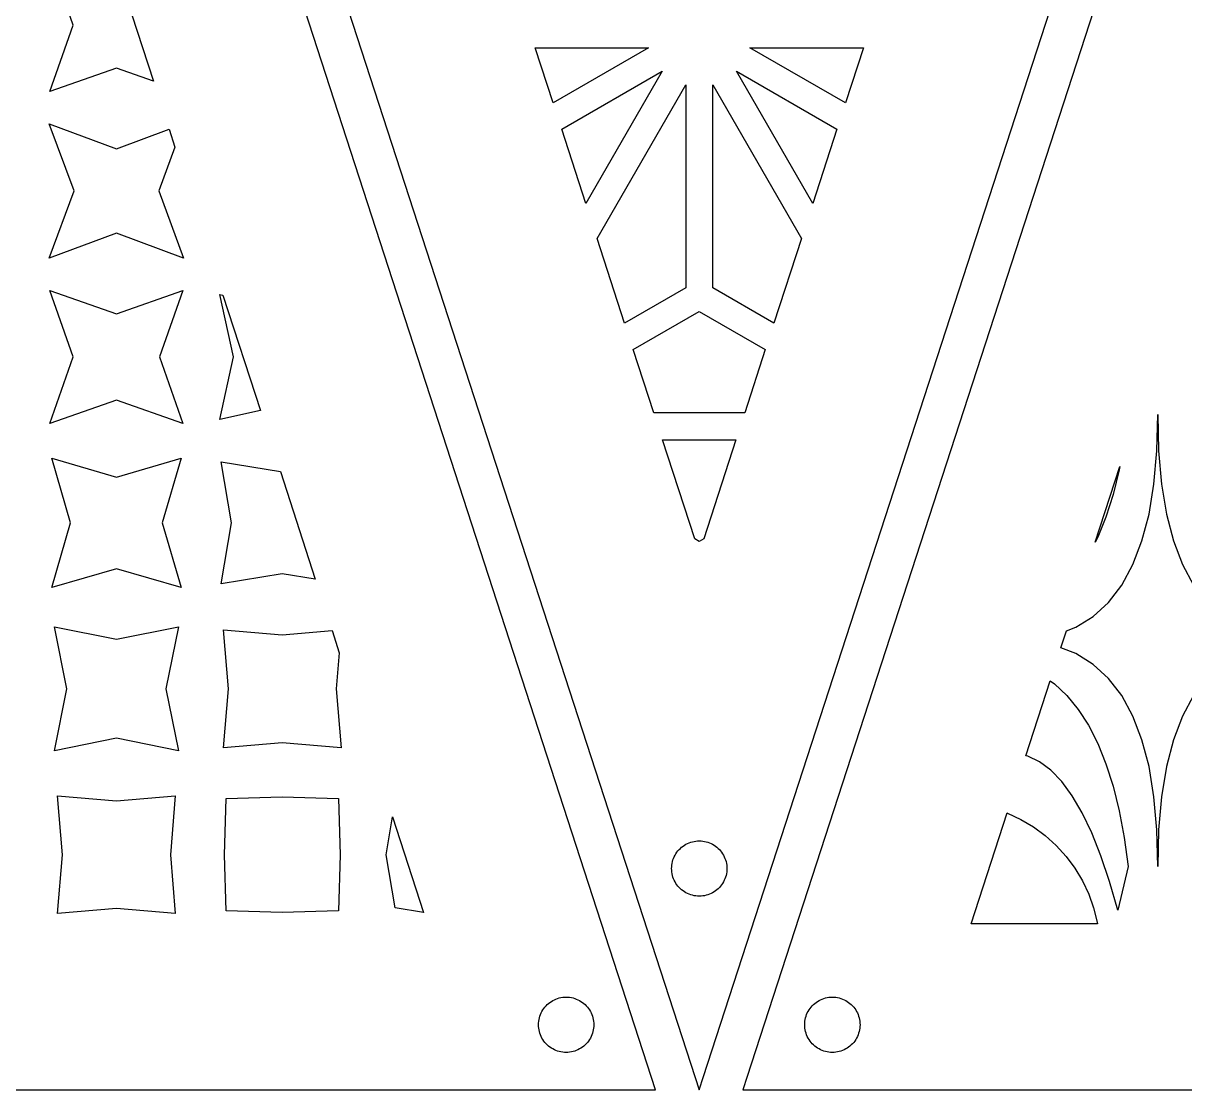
# Model space of a CAD drawing. Header units: metres. Extents: x 20 to 1108, y 20 to 485.
# Drawn here: x 593.2 to 677.2, y 20 to 97.1 of the extents above; entities that cross this region are included whole.
import ezdxf

# ---------------------------------------------------------------- set-up
doc = ezdxf.new("R2010")
doc.units = ezdxf.units.M

msp = doc.modelspace()

# ---------------------------------------------------------------- linework, layer by layer
for p, q in [((638.926, 20), (563.926, 250.826)), ((567.081, 250.826), (642.081, 20.0001)), ((642.081, 20.0001), (717.081, 250.826)), ((720.235, 250.826), (645.235, 20)), ((596.798, 97), (595.115, 101.812)), ((600.238, 100.237), (602.612, 92.9326)), ((595.115, 92.1885), (596.798, 97)), ((630.214, 95.3566), (638.414, 95.3566)), ((631.508, 91.3702), (630.214, 95.3566)), ((638.414, 95.3566), (631.508, 91.3702)), ((645.748, 95.3566), (653.948, 95.3566)), ((652.653, 91.3702), (645.748, 95.3566)), ((653.948, 95.3566), (652.653, 91.3702)), ((599.926, 93.8721), (595.115, 92.1885)), ((602.612, 92.9326), (599.926, 93.8721)), ((632.13, 89.4591), (639.396, 93.6554)), ((639.396, 93.6554), (633.874, 84.0909)), ((644.765, 93.6554), (652.032, 89.4591)), ((650.288, 84.0909), (644.765, 93.6554)), ((634.692, 81.5743), (641.098, 92.672)), ((641.098, 92.672), (641.098, 77.9982)), ((643.063, 77.9982), (643.063, 92.672)), ((643.063, 92.672), (649.469, 81.5743)), ((596.867, 85), (595.066, 89.8604)), ((595.066, 89.8604), (599.926, 88.0596)), ((599.926, 88.0596), (603.736, 89.4707)), ((603.736, 89.4707), (604.16, 88.168)), ((633.874, 84.0909), (632.13, 89.4591)), ((652.032, 89.4591), (650.288, 84.0909)), ((604.16, 88.168), (602.986, 85)), ((595.066, 80.1396), (596.867, 85)), ((602.986, 85), (604.787, 80.1396)), ((599.926, 81.9404), (595.066, 80.1396)), ((604.787, 80.1396), (599.926, 81.9404)), ((636.682, 75.4484), (634.692, 81.5743)), ((649.469, 81.5743), (647.479, 75.4484)), ((596.798, 73), (595.115, 77.8115)), ((595.115, 77.8115), (599.926, 76.1279)), ((599.926, 76.1279), (604.738, 77.8115)), ((604.738, 77.8115), (603.054, 73)), ((608.395, 73), (607.404, 77.5225)), ((607.404, 77.5225), (607.635, 77.4727)), ((607.635, 77.4727), (610.348, 69.1221)), ((641.098, 77.9982), (636.682, 75.4484)), ((647.479, 75.4484), (643.063, 77.9982)), ((637.302, 73.5372), (642.081, 76.296)), ((642.081, 76.296), (646.859, 73.5372)), ((638.791, 68.9591), (637.302, 73.5372)), ((646.859, 73.5372), (645.371, 68.9591)), ((595.115, 68.1885), (596.798, 73)), ((603.054, 73), (604.738, 68.1885)), ((607.404, 68.4775), (608.395, 73)), ((599.926, 69.8721), (595.115, 68.1885)), ((604.738, 68.1885), (599.926, 69.8721)), ((610.348, 69.1221), (607.404, 68.4775)), ((645.371, 68.9591), (638.791, 68.9591)), ((675.176, 66.2119), (675.235, 68.8447)), ((675.235, 68.8447), (675.295, 66.2119)), ((641.751, 59.8488), (639.429, 66.9943)), ((639.429, 66.9943), (644.732, 66.9943)), ((644.732, 66.9943), (642.411, 59.8488)), ((596.612, 61), (595.249, 65.6777)), ((595.249, 65.6777), (599.926, 64.3145)), ((599.926, 64.3145), (604.604, 65.6777)), ((604.604, 65.6777), (603.241, 61)), ((674.967, 63.8057), (675.176, 66.2119)), ((675.295, 66.2119), (675.504, 63.8057)), ((608.249, 61), (607.508, 65.418)), ((607.508, 65.418), (611.784, 64.7021)), ((611.784, 64.7021), (614.312, 56.9219)), ((670.718, 59.5977), (672.502, 65.084)), ((672.452, 64.8223), (672.01, 63.043)), ((672.502, 65.084), (672.452, 64.8223)), ((672.01, 63.043), (671.493, 61.4199)), ((674.608, 61.6299), (674.967, 63.8057)), ((675.504, 63.8057), (675.862, 61.6299)), ((671.493, 61.4199), (670.9, 59.9531)), ((674.099, 59.6875), (674.608, 61.6299)), ((675.862, 61.6299), (676.371, 59.6875)), ((595.249, 56.3223), (596.612, 61)), ((603.241, 61), (604.604, 56.3223)), ((607.508, 56.582), (608.249, 61)), ((642.081, 59.6573), (641.751, 59.8488)), ((642.411, 59.8488), (642.081, 59.6573)), ((670.9, 59.9531), (670.718, 59.5977)), ((673.441, 57.9766), (674.099, 59.6875)), ((676.371, 59.6875), (677.029, 57.9766)), ((672.634, 56.498), (673.441, 57.9766)), ((677.029, 57.9766), (677.837, 56.498)), ((599.926, 57.6855), (595.249, 56.3223)), ((604.604, 56.3223), (599.926, 57.6855)), ((611.926, 57.3223), (607.508, 56.582)), ((614.312, 56.9219), (611.926, 57.3223)), ((671.676, 55.251), (672.634, 56.498)), ((670.567, 54.2373), (671.676, 55.251)), ((669.31, 53.4541), (670.567, 54.2373)), ((596.344, 49), (595.439, 53.4873)), ((595.439, 53.4873), (599.926, 52.582)), ((599.926, 52.582), (604.414, 53.4873)), ((604.414, 53.4873), (603.508, 49)), ((608.026, 49), (607.667, 53.2598)), ((607.667, 53.2598), (611.926, 52.9004)), ((611.926, 52.9004), (615.52, 53.2041)), ((615.52, 53.2041), (616.045, 51.5889)), ((668.239, 51.9648), (668.637, 53.1914)), ((668.637, 53.1914), (669.31, 53.4541)), ((616.045, 51.5889), (615.827, 49)), ((669.31, 51.5459), (668.239, 51.9648)), ((670.567, 50.7627), (669.31, 51.5459)), ((671.676, 49.749), (670.567, 50.7627)), ((665.7, 44.1514), (667.46, 49.5684)), ((667.46, 49.5684), (667.775, 49.3467)), ((672.634, 48.502), (671.676, 49.749)), ((595.439, 44.5127), (596.344, 49)), ((603.508, 49), (604.414, 44.5127)), ((607.667, 44.7402), (608.026, 49)), ((615.827, 49), (616.186, 44.7402)), ((667.775, 49.3467), (668.67, 48.5059)), ((668.67, 48.5059), (669.489, 47.5098)), ((673.441, 47.0234), (672.634, 48.502)), ((677.837, 48.502), (677.029, 47.0234)), ((669.489, 47.5098), (670.232, 46.3564)), ((670.232, 46.3564), (670.9, 45.0469)), ((674.099, 45.3125), (673.441, 47.0234)), ((677.029, 47.0234), (676.371, 45.3125)), ((599.926, 45.418), (595.439, 44.5127)), ((604.414, 44.5127), (599.926, 45.418)), ((611.926, 45.0996), (607.667, 44.7402)), ((616.186, 44.7402), (611.926, 45.0996)), ((670.9, 45.0469), (671.493, 43.5801)), ((674.608, 43.3691), (674.099, 45.3125)), ((676.371, 45.3125), (675.862, 43.3701)), ((665.833, 44.1221), (665.7, 44.1514)), ((666.69, 43.7168), (665.833, 44.1221)), ((667.514, 43.1035), (666.69, 43.7168)), ((668.304, 42.2822), (667.514, 43.1035)), ((671.493, 43.5801), (672.01, 41.957)), ((674.967, 41.1943), (674.608, 43.3691)), ((675.862, 43.3701), (675.504, 41.1943)), ((669.062, 41.2529), (668.304, 42.2822)), ((596.026, 37), (595.667, 41.2598)), ((595.667, 41.2598), (599.926, 40.9004)), ((599.926, 40.9004), (604.186, 41.2598)), ((604.186, 41.2598), (603.827, 37)), ((607.864, 41.0625), (611.926, 41.1758)), ((611.926, 41.1758), (615.989, 41.0625)), ((669.786, 40.0166), (669.062, 41.2529)), ((672.01, 41.957), (672.452, 40.1777)), ((675.176, 38.7881), (674.967, 41.1943)), ((675.504, 41.1943), (675.295, 38.7881)), ((607.751, 37), (607.864, 41.0625)), ((615.989, 41.0625), (616.102, 37)), ((619.437, 37), (619.899, 39.7275)), ((619.899, 39.7275), (622.146, 32.8125)), ((661.752, 32), (664.358, 40.0215)), ((664.358, 40.0215), (664.383, 40.0127)), ((664.383, 40.0127), (665.344, 39.5576)), ((665.344, 39.5576), (666.257, 39.0107)), ((670.477, 38.5723), (669.786, 40.0166)), ((672.452, 40.1777), (672.818, 38.2412)), ((666.257, 39.0107), (667.11, 38.3779)), ((675.235, 36.1553), (675.176, 38.7881)), ((675.295, 38.7881), (675.235, 36.1553)), ((641.117, 37.7521), (641.229, 37.8097)), ((641.229, 37.8097), (641.344, 37.8595)), ((641.344, 37.8595), (641.463, 37.9025)), ((641.463, 37.9025), (641.584, 37.9376)), ((641.584, 37.9376), (641.706, 37.964)), ((641.706, 37.964), (641.83, 37.9845)), ((641.83, 37.9845), (641.955, 37.9962)), ((641.955, 37.9962), (642.081, 38.0001)), ((642.081, 38.0001), (642.207, 37.9962)), ((642.207, 37.9962), (642.332, 37.9845)), ((642.332, 37.9845), (642.456, 37.964)), ((642.456, 37.964), (642.578, 37.9376)), ((642.578, 37.9376), (642.699, 37.9025)), ((642.699, 37.9025), (642.817, 37.8595)), ((642.817, 37.8595), (642.932, 37.8097)), ((642.932, 37.8097), (643.045, 37.7521)), ((667.11, 38.3779), (667.898, 37.6631)), ((671.135, 36.9209), (670.477, 38.5723)), ((672.818, 38.2412), (673.109, 36.1484)), ((595.667, 32.7402), (596.026, 37)), ((603.827, 37), (604.186, 32.7402)), ((607.864, 32.9375), (607.751, 37)), ((616.102, 37), (615.989, 32.9375)), ((620.087, 33.1611), (619.437, 37)), ((640.328, 36.963), (640.392, 37.0714)), ((640.392, 37.0714), (640.463, 37.1749)), ((640.463, 37.1749), (640.54, 37.2755)), ((640.54, 37.2755), (640.623, 37.3693)), ((640.623, 37.3693), (640.712, 37.4581)), ((640.712, 37.4581), (640.806, 37.5411)), ((640.806, 37.5411), (640.905, 37.6183)), ((640.905, 37.6183), (641.009, 37.6886)), ((641.009, 37.6886), (641.117, 37.7521)), ((643.045, 37.7521), (643.152, 37.6886)), ((643.152, 37.6886), (643.256, 37.6183)), ((643.256, 37.6183), (643.355, 37.5411)), ((643.355, 37.5411), (643.45, 37.4581)), ((643.45, 37.4581), (643.539, 37.3693)), ((643.539, 37.3693), (643.622, 37.2755)), ((643.622, 37.2755), (643.699, 37.1749)), ((643.699, 37.1749), (643.769, 37.0714)), ((643.769, 37.0714), (643.834, 36.963)), ((667.898, 37.6631), (668.613, 36.875)), ((640.081, 36.0001), (640.085, 36.1251)), ((640.085, 36.1251), (640.096, 36.2501)), ((640.096, 36.2501), (640.116, 36.3751)), ((640.116, 36.3751), (640.143, 36.4972)), ((640.143, 36.4972), (640.178, 36.6183)), ((640.178, 36.6183), (640.221, 36.7365)), ((640.221, 36.7365), (640.271, 36.8517)), ((640.271, 36.8517), (640.328, 36.963)), ((643.834, 36.963), (643.89, 36.8517)), ((643.89, 36.8517), (643.94, 36.7365)), ((643.94, 36.7365), (643.983, 36.6183)), ((643.983, 36.6183), (644.018, 36.4972)), ((644.018, 36.4972), (644.046, 36.3751)), ((644.046, 36.3751), (644.065, 36.2501)), ((644.065, 36.2501), (644.077, 36.1251)), ((644.077, 36.1251), (644.081, 36.0001)), ((668.613, 36.875), (669.246, 36.0215)), ((671.759, 35.0615), (671.135, 36.9209)), ((673.109, 36.1484), (672.349, 32.9951)), ((640.085, 35.8741), (640.081, 36.0001)), ((640.096, 35.7491), (640.085, 35.8741)), ((640.116, 35.6251), (640.096, 35.7491)), ((640.143, 35.5021), (640.116, 35.6251)), ((640.178, 35.382), (640.143, 35.5021)), ((640.221, 35.2648), (640.178, 35.382)), ((643.983, 35.382), (643.94, 35.2648)), ((644.018, 35.5021), (643.983, 35.382)), ((644.046, 35.6251), (644.018, 35.5021)), ((644.065, 35.7491), (644.046, 35.6251)), ((644.077, 35.8741), (644.065, 35.7491)), ((644.081, 36.0001), (644.077, 35.8741)), ((669.246, 36.0215), (669.793, 35.1084)), ((640.271, 35.1486), (640.221, 35.2648)), ((640.328, 35.0363), (640.271, 35.1486)), ((640.392, 34.9279), (640.328, 35.0363)), ((640.463, 34.8243), (640.392, 34.9279)), ((640.54, 34.7257), (640.463, 34.8243)), ((640.623, 34.631), (640.54, 34.7257)), ((640.712, 34.5421), (640.623, 34.631)), ((640.806, 34.4591), (640.712, 34.5421)), ((640.905, 34.382), (640.806, 34.4591)), ((643.355, 34.4591), (643.256, 34.382)), ((643.45, 34.5421), (643.355, 34.4591)), ((643.539, 34.631), (643.45, 34.5421)), ((643.622, 34.7257), (643.539, 34.631)), ((643.699, 34.8243), (643.622, 34.7257)), ((643.769, 34.9279), (643.699, 34.8243)), ((643.834, 35.0363), (643.769, 34.9279)), ((643.89, 35.1486), (643.834, 35.0363)), ((643.94, 35.2648), (643.89, 35.1486)), ((669.793, 35.1084), (670.248, 34.1475)), ((672.349, 32.9951), (671.759, 35.0615)), ((641.009, 34.3116), (640.905, 34.382)), ((641.117, 34.2472), (641.009, 34.3116)), ((641.229, 34.1906), (641.117, 34.2472)), ((641.344, 34.1407), (641.229, 34.1906)), ((641.463, 34.0988), (641.344, 34.1407)), ((641.584, 34.0636), (641.463, 34.0988)), ((641.706, 34.0353), (641.584, 34.0636)), ((641.83, 34.0167), (641.706, 34.0353)), ((641.955, 34.004), (641.83, 34.0167)), ((642.081, 34.0001), (641.955, 34.004)), ((642.207, 34.004), (642.081, 34.0001)), ((642.332, 34.0167), (642.207, 34.004)), ((642.456, 34.0353), (642.332, 34.0167)), ((642.578, 34.0636), (642.456, 34.0353)), ((642.699, 34.0988), (642.578, 34.0636)), ((642.817, 34.1407), (642.699, 34.0988)), ((642.932, 34.1906), (642.817, 34.1407)), ((643.045, 34.2472), (642.932, 34.1906)), ((643.152, 34.3116), (643.045, 34.2472)), ((643.256, 34.382), (643.152, 34.3116)), ((670.248, 34.1475), (670.606, 33.1465)), ((599.926, 33.0996), (595.667, 32.7402)), ((604.186, 32.7402), (599.926, 33.0996)), ((611.926, 32.8242), (607.864, 32.9375)), ((615.989, 32.9375), (611.926, 32.8242)), ((622.146, 32.8125), (620.087, 33.1611)), ((670.606, 33.1465), (670.865, 32.1143)), ((670.882, 32), (661.752, 32)), ((670.865, 32.1143), (670.882, 32)), ((630.913, 25.9775), (630.997, 26.0713)), ((630.997, 26.0713), (631.085, 26.1602)), ((631.085, 26.1602), (631.179, 26.2432)), ((631.179, 26.2432), (631.279, 26.3203)), ((631.279, 26.3203), (631.382, 26.3906)), ((631.382, 26.3906), (631.491, 26.4551)), ((631.491, 26.4551), (631.603, 26.5117)), ((631.603, 26.5117), (631.718, 26.5615)), ((631.718, 26.5615), (631.836, 26.6045)), ((631.836, 26.6045), (631.957, 26.6396)), ((631.957, 26.6396), (632.08, 26.667)), ((632.08, 26.667), (632.204, 26.6865)), ((632.204, 26.6865), (632.329, 26.6982)), ((632.329, 26.6982), (632.455, 26.7021)), ((632.455, 26.7021), (632.58, 26.6982)), ((632.58, 26.6982), (632.705, 26.6865)), ((632.705, 26.6865), (632.829, 26.667)), ((632.829, 26.667), (632.952, 26.6396)), ((632.952, 26.6396), (633.072, 26.6045)), ((633.072, 26.6045), (633.19, 26.5615)), ((633.19, 26.5615), (633.306, 26.5117)), ((633.306, 26.5117), (633.417, 26.4551)), ((633.417, 26.4551), (633.526, 26.3906)), ((633.526, 26.3906), (633.629, 26.3203)), ((633.629, 26.3203), (633.729, 26.2432)), ((633.729, 26.2432), (633.824, 26.1602)), ((633.824, 26.1602), (633.912, 26.0713)), ((633.912, 26.0713), (633.996, 25.9775)), ((650.166, 25.9775), (650.25, 26.0713)), ((650.25, 26.0713), (650.338, 26.1602)), ((650.338, 26.1602), (650.432, 26.2432)), ((650.432, 26.2432), (650.532, 26.3203)), ((650.532, 26.3203), (650.635, 26.3906)), ((650.635, 26.3906), (650.744, 26.4551)), ((650.744, 26.4551), (650.855, 26.5117)), ((650.855, 26.5117), (650.971, 26.5615)), ((650.971, 26.5615), (651.09, 26.6045)), ((651.09, 26.6045), (651.21, 26.6396)), ((651.21, 26.6396), (651.333, 26.667)), ((651.333, 26.667), (651.457, 26.6865)), ((651.457, 26.6865), (651.582, 26.6982)), ((651.582, 26.6982), (651.707, 26.7021)), ((651.707, 26.7021), (651.833, 26.6982)), ((651.833, 26.6982), (651.958, 26.6865)), ((651.958, 26.6865), (652.082, 26.667)), ((652.082, 26.667), (652.205, 26.6396)), ((652.205, 26.6396), (652.325, 26.6045)), ((652.325, 26.6045), (652.443, 26.5615)), ((652.443, 26.5615), (652.558, 26.5117)), ((652.558, 26.5117), (652.671, 26.4551)), ((652.671, 26.4551), (652.779, 26.3906)), ((652.779, 26.3906), (652.883, 26.3203)), ((652.883, 26.3203), (652.982, 26.2432)), ((652.982, 26.2432), (653.076, 26.1602)), ((653.076, 26.1602), (653.165, 26.0713)), ((653.165, 26.0713), (653.249, 25.9775)), ((630.517, 25.1992), (630.552, 25.3203)), ((630.552, 25.3203), (630.594, 25.4385)), ((630.594, 25.4385), (630.644, 25.5537)), ((630.644, 25.5537), (630.702, 25.666)), ((630.702, 25.666), (630.765, 25.7744)), ((630.765, 25.7744), (630.836, 25.8779)), ((630.836, 25.8779), (630.913, 25.9775)), ((633.996, 25.9775), (634.072, 25.8779)), ((634.072, 25.8779), (634.143, 25.7744)), ((634.143, 25.7744), (634.207, 25.666)), ((634.207, 25.666), (634.264, 25.5537)), ((634.264, 25.5537), (634.314, 25.4385)), ((634.314, 25.4385), (634.356, 25.3203)), ((634.356, 25.3203), (634.391, 25.1992)), ((649.77, 25.1992), (649.805, 25.3203)), ((649.805, 25.3203), (649.847, 25.4385)), ((649.847, 25.4385), (649.897, 25.5537)), ((649.897, 25.5537), (649.955, 25.666)), ((649.955, 25.666), (650.018, 25.7744)), ((650.018, 25.7744), (650.09, 25.8779)), ((650.09, 25.8779), (650.166, 25.9775)), ((653.249, 25.9775), (653.325, 25.8779)), ((653.325, 25.8779), (653.396, 25.7744)), ((653.396, 25.7744), (653.46, 25.666)), ((653.46, 25.666), (653.517, 25.5537)), ((653.517, 25.5537), (653.567, 25.4385)), ((653.567, 25.4385), (653.609, 25.3203)), ((653.609, 25.3203), (653.644, 25.1992)), ((630.455, 24.7021), (630.459, 24.8281)), ((630.459, 24.5771), (630.455, 24.7021)), ((630.459, 24.8281), (630.47, 24.9531)), ((630.47, 24.4512), (630.459, 24.5771)), ((630.47, 24.9531), (630.49, 25.0771)), ((630.49, 24.3271), (630.47, 24.4512)), ((630.49, 25.0771), (630.517, 25.1992)), ((634.391, 25.1992), (634.418, 25.0771)), ((634.418, 25.0771), (634.438, 24.9531)), ((634.438, 24.4512), (634.418, 24.3271)), ((634.438, 24.9531), (634.45, 24.8281)), ((634.45, 24.5771), (634.438, 24.4512)), ((634.45, 24.8281), (634.455, 24.7021)), ((634.455, 24.7021), (634.45, 24.5771)), ((649.707, 24.7021), (649.712, 24.8281)), ((649.712, 24.5771), (649.707, 24.7021)), ((649.712, 24.8281), (649.723, 24.9531)), ((649.723, 24.4512), (649.712, 24.5771)), ((649.723, 24.9531), (649.743, 25.0771)), ((649.743, 24.3271), (649.723, 24.4512)), ((649.743, 25.0771), (649.77, 25.1992)), ((653.644, 25.1992), (653.672, 25.0771)), ((653.672, 25.0771), (653.691, 24.9531)), ((653.691, 24.4512), (653.672, 24.3271)), ((653.691, 24.9531), (653.703, 24.8281)), ((653.703, 24.5771), (653.691, 24.4512)), ((653.703, 24.8281), (653.707, 24.7021)), ((653.707, 24.7021), (653.703, 24.5771)), ((630.517, 24.2051), (630.49, 24.3271)), ((630.552, 24.084), (630.517, 24.2051)), ((630.594, 23.9658), (630.552, 24.084)), ((630.644, 23.8506), (630.594, 23.9658)), ((630.702, 23.7393), (630.644, 23.8506)), ((630.765, 23.6309), (630.702, 23.7393)), ((630.836, 23.5264), (630.765, 23.6309)), ((630.913, 23.4277), (630.836, 23.5264)), ((634.072, 23.5264), (633.996, 23.4277)), ((634.143, 23.6309), (634.072, 23.5264)), ((634.207, 23.7393), (634.143, 23.6309)), ((634.264, 23.8506), (634.207, 23.7393)), ((634.314, 23.9658), (634.264, 23.8506)), ((634.356, 24.084), (634.314, 23.9658)), ((634.391, 24.2051), (634.356, 24.084)), ((634.418, 24.3271), (634.391, 24.2051)), ((649.77, 24.2051), (649.743, 24.3271)), ((649.805, 24.084), (649.77, 24.2051)), ((649.847, 23.9658), (649.805, 24.084)), ((649.897, 23.8506), (649.847, 23.9658)), ((649.955, 23.7393), (649.897, 23.8506)), ((650.018, 23.6309), (649.955, 23.7393)), ((650.09, 23.5264), (650.018, 23.6309)), ((650.166, 23.4277), (650.09, 23.5264)), ((653.325, 23.5264), (653.249, 23.4277)), ((653.396, 23.6309), (653.325, 23.5264)), ((653.46, 23.7393), (653.396, 23.6309)), ((653.517, 23.8506), (653.46, 23.7393)), ((653.567, 23.9658), (653.517, 23.8506)), ((653.609, 24.084), (653.567, 23.9658)), ((653.644, 24.2051), (653.609, 24.084)), ((653.672, 24.3271), (653.644, 24.2051)), ((630.997, 23.333), (630.913, 23.4277)), ((631.085, 23.2441), (630.997, 23.333)), ((631.179, 23.1611), (631.085, 23.2441)), ((631.279, 23.084), (631.179, 23.1611)), ((631.382, 23.0137), (631.279, 23.084)), ((631.491, 22.9492), (631.382, 23.0137)), ((631.603, 22.8926), (631.491, 22.9492)), ((631.718, 22.8428), (631.603, 22.8926)), ((631.836, 22.7998), (631.718, 22.8428)), ((631.957, 22.7646), (631.836, 22.7998)), ((632.08, 22.7373), (631.957, 22.7646)), ((632.204, 22.7178), (632.08, 22.7373)), ((632.329, 22.7061), (632.204, 22.7178)), ((632.455, 22.7021), (632.329, 22.7061)), ((632.58, 22.7061), (632.455, 22.7021)), ((632.705, 22.7178), (632.58, 22.7061)), ((632.829, 22.7373), (632.705, 22.7178)), ((632.952, 22.7646), (632.829, 22.7373)), ((633.072, 22.7998), (632.952, 22.7646)), ((633.19, 22.8428), (633.072, 22.7998)), ((633.306, 22.8926), (633.19, 22.8428)), ((633.417, 22.9492), (633.306, 22.8926)), ((633.526, 23.0137), (633.417, 22.9492)), ((633.629, 23.084), (633.526, 23.0137)), ((633.729, 23.1611), (633.629, 23.084)), ((633.824, 23.2441), (633.729, 23.1611)), ((633.912, 23.333), (633.824, 23.2441)), ((633.996, 23.4277), (633.912, 23.333)), ((650.25, 23.333), (650.166, 23.4277)), ((650.338, 23.2441), (650.25, 23.333)), ((650.432, 23.1611), (650.338, 23.2441)), ((650.532, 23.084), (650.432, 23.1611)), ((650.635, 23.0137), (650.532, 23.084)), ((650.744, 22.9492), (650.635, 23.0137)), ((650.855, 22.8926), (650.744, 22.9492)), ((650.971, 22.8428), (650.855, 22.8926)), ((651.09, 22.7998), (650.971, 22.8428)), ((651.21, 22.7646), (651.09, 22.7998)), ((651.333, 22.7373), (651.21, 22.7646)), ((651.457, 22.7178), (651.333, 22.7373)), ((651.582, 22.7061), (651.457, 22.7178)), ((651.707, 22.7021), (651.582, 22.7061)), ((651.833, 22.7061), (651.707, 22.7021)), ((651.958, 22.7178), (651.833, 22.7061)), ((652.082, 22.7373), (651.958, 22.7178)), ((652.205, 22.7646), (652.082, 22.7373)), ((652.325, 22.7998), (652.205, 22.7646)), ((652.443, 22.8428), (652.325, 22.7998)), ((652.558, 22.8926), (652.443, 22.8428)), ((652.671, 22.9492), (652.558, 22.8926)), ((652.779, 23.0137), (652.671, 22.9492)), ((652.883, 23.084), (652.779, 23.0137)), ((652.982, 23.1611), (652.883, 23.084)), ((653.076, 23.2441), (652.982, 23.1611)), ((653.165, 23.333), (653.076, 23.2441)), ((653.249, 23.4277), (653.165, 23.333)), ((488.926, 20), (638.926, 20)), ((645.235, 20), (795.235, 20))]:
    msp.add_line(p, q)

doc.saveas('drawing.dxf')
